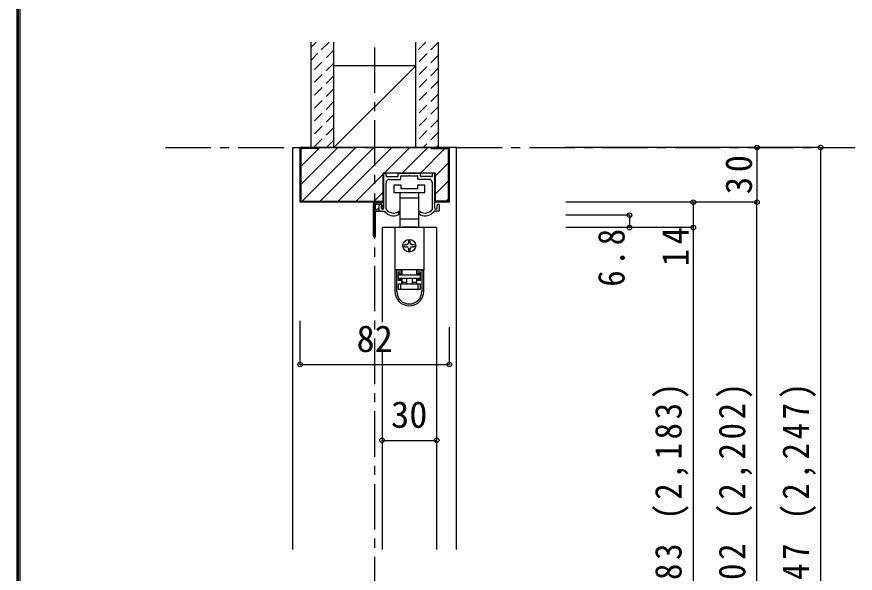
# Model space of a CAD drawing. Units: millimetres at full size, sheet at 1:5; details may follow other scales. Extents: x -973 to 977, y -718 to 696.
# Drawn here: x -973.3 to -512.7, y -310.5 to -4.6 of the extents above; entities that cross this region are included whole.
import ezdxf
from ezdxf.enums import TextEntityAlignment as Align

# ---------------------------------------------------------------- set-up
doc = ezdxf.new("R2010")
doc.units = ezdxf.units.MM
doc.header["$LTSCALE"] = 5
doc.header["$PDMODE"] = 32
doc.header["$PDSIZE"] = 2.5
doc.linetypes.add('CHAIN1', pattern=[8, 5, -1, 1, -1])
doc.linetypes.add('DASHED1', pattern=[1.8, 1.2, -0.6])
for name, color, linetype in [('0-1_通り芯', 4, 'CHAIN1'), ('0-2_柱', 3, 'Continuous'), ('0-3_仕上げ', 2, 'Continuous'), ('0-4_枠', 3, 'Continuous'), ('0-6_扉', 6, 'Continuous'), ('0-7_金物', 7, 'Continuous'), ('0-B_寸法', 7, 'Continuous'), ('0-C_ハッチ', 4, 'DASHED1'), ('F-1_枠', 6, 'Continuous')]:
    doc.layers.add(name, color=color, linetype=linetype)
doc.styles.add('ＭＳ ゴシック', font='')
doc.styles.get('ＭＳ ゴシック').set_extended_font_data('MS Gothic')

msp = doc.modelspace()

# ---------------------------------------------------------------- linework, layer by layer
at = {"layer": '0-1_通り芯'}
for p, q in [((-776.68, -526.5), (-776.68, -18.5)), ((-891.68, -76.5), (-512.68, -76.5))]:
    msp.add_line(p, q, dxfattribs=at)
at = {"layer": '0-2_柱', "color": 7}
msp.add_line((-754.18, -31.5), (-799.18, -76.5), dxfattribs=at)
at = {"layer": '0-2_柱'}
for p, q in [((-754.18, -31.5), (-799.18, -31.5)), ((-754.18, -76.5), (-799.18, -76.5))]:
    msp.add_line(p, q, dxfattribs=at)
at = {"layer": '0-3_仕上げ'}
for p, q in [((-811.68, -76.5), (-811.68, -18.5)), ((-799.18, -76.5), (-799.18, -18.5)), ((-754.18, -76.5), (-754.18, -18.5)), ((-741.68, -76.5), (-741.68, -18.5))]:
    msp.add_line(p, q, dxfattribs=at)
at = {"layer": '0-4_枠', "color": 4}
for p, q in [((-821.68, -76.5), (-817.68, -76.5)), ((-821.68, -297.5), (-821.68, -76.5))]:
    msp.add_line(p, q, dxfattribs=at)
at = {"layer": '0-4_枠'}
for p, q in [((-735.68, -76.5), (-817.68, -76.5)), ((-817.68, -106.5), (-817.68, -76.5)), ((-807.68, -77), (-817.18, -77)), ((-817.18, -106), (-817.18, -77)), ((-807.68, -77), (-807.68, -76.5)), ((-745.68, -77), (-745.68, -76.5)), ((-745.68, -77), (-736.18, -77)), ((-736.18, -106), (-736.18, -77)), ((-735.68, -106.5), (-735.68, -76.5)), ((-772.08, -106.5), (-772.08, -90.5)), ((-772.08, -106.5), (-817.68, -106.5)), ((-817.18, -106), (-772.08, -106)), ((-736.18, -106), (-743.28, -106)), ((-735.68, -106.5), (-743.28, -106.5))]:
    msp.add_line(p, q, dxfattribs=at)
at = {"layer": '0-4_枠', "color": 4}
msp.add_lwpolyline([(-731.68, -297.5), (-731.68, -76.5), (-735.68, -76.5)], dxfattribs=at)
at = {"layer": '0-4_枠'}
msp.add_lwpolyline([(-743.28, -106.5), (-743.28, -90.5), (-772.08, -90.5)], dxfattribs=at)
at = {"layer": '0-6_扉'}
for p, q in [((-742.68, -120.5), (-742.68, -297.5)), ((-772.68, -187.405), (-772.68, -297.5))]:
    msp.add_line(p, q, dxfattribs=at)
msp.add_lwpolyline([(-742.68, -120.5), (-772.68, -120.5), (-772.68, -172.476)], dxfattribs=at)
at = {"layer": '0-7_金物'}
for p, q in [((-771.68, -109.8), (-771.68, -91)), ((-771.18, -90.5), (-770.98, -90.5)), ((-770.48, -92), (-770.48, -91)), ((-763.83, -92), (-763.83, -91)), ((-763.33, -90.5), (-752.03, -90.5)), ((-762.03, -92), (-757.98, -92)), ((-757.98, -92), (-757.68, -91.7)), ((-757.68, -91.7), (-757.38, -92)), ((-757.38, -92), (-753.33, -92)), ((-751.53, -92), (-751.53, -91)), ((-744.88, -92), (-744.88, -91)), ((-744.18, -90.5), (-744.38, -90.5)), ((-743.68, -109.8), (-743.68, -91)), ((-770.48, -110.123), (-770.48, -96)), ((-769.98, -92.5), (-764.33, -92.5)), ((-768.48, -94), (-762.63, -94)), ((-762.33, -93.7), (-762.33, -92.3)), ((-753.03, -93.7), (-753.03, -92.3)), ((-746.88, -94), (-752.73, -94)), ((-745.38, -92.5), (-751.03, -92.5)), ((-744.88, -110.123), (-744.88, -96)), ((-749.18, -97.2), (-753.18, -97.2)), ((-752.43, -104.2), (-752.43, -101.2)), ((-762.93, -104.2), (-757.68, -104.2)), ((-757.68, -104.2), (-752.43, -104.2)), ((-752.43, -115.8), (-752.43, -104.2)), ((-777.28, -125.2), (-777.28, -107.2)), ((-776.78, -106.7), (-772.18, -106.7)), ((-776.28, -110.2), (-776.28, -108.2)), ((-775.98, -110.5), (-775.18, -110.5)), ((-775.78, -107.7), (-773.18, -107.7)), ((-774.18, -111.2), (-774.18, -108.3)), ((-772.98, -109.8), (-772.98, -108.7)), ((-772.68, -108.2), (-772.68, -109.3)), ((-772.18, -110.3), (-772.48, -110.3)), ((-743.18, -110.3), (-742.88, -110.3)), ((-742.38, -109.8), (-742.38, -108.7)), ((-741.18, -111), (-741.18, -108.3)), ((-776.28, -125.2), (-776.28, -111.8)), ((-775.98, -111.5), (-774.48, -111.5)), ((-773.68, -111.5), (-771.381, -111.5)), ((-763.18, -112.583), (-763.18, -112)), ((-752.18, -112.583), (-752.18, -112)), ((-741.68, -111.5), (-743.979, -111.5)), ((-757.68, -115.8), (-762.93, -115.8)), ((-762.93, -115.8), (-762.93, -120.2)), ((-752.43, -115.8), (-757.68, -115.8)), ((-752.43, -120.2), (-752.43, -115.8)), ((-749.78, -120.5), (-765.58, -120.5)), ((-765.58, -120.5), (-765.58, -143.8)), ((-762.93, -120.2), (-761.68, -120.2)), ((-761.68, -120.2), (-761.68, -120.5)), ((-753.68, -120.2), (-761.68, -120.2)), ((-753.68, -120.2), (-752.43, -120.2)), ((-753.68, -120.5), (-753.68, -120.2)), ((-749.78, -120.5), (-749.78, -143.8)), ((-758.18, -128), (-758.18, -129)), ((-757.18, -129), (-757.18, -128)), ((-759.18, -130), (-760.18, -130)), ((-760.18, -131), (-759.18, -131)), ((-758.18, -132), (-758.18, -133)), ((-757.18, -133), (-757.18, -132)), ((-755.18, -130), (-756.18, -130)), ((-756.18, -131), (-755.18, -131)), ((-749.78, -143.8), (-765.58, -143.8)), ((-765.58, -143.8), (-765.58, -143.9)), ((-764.58, -143.9), (-765.58, -143.9)), ((-765.58, -143.9), (-765.58, -155.6)), ((-761.88, -143.9), (-764.58, -143.9)), ((-764.58, -155.6), (-764.58, -143.9)), ((-763.78, -144.9), (-763.78, -149.6)), ((-763.78, -144.9), (-761.88, -144.9)), ((-763.58, -146), (-763.58, -146.5)), ((-761.68, -146), (-763.58, -146)), ((-763.58, -146.5), (-751.78, -146.5)), ((-763.58, -148.5), (-763.58, -146.5)), ((-762.58, -143.9), (-762.58, -143.8)), ((-761.88, -143.9), (-761.88, -144.9)), ((-761.68, -146), (-761.68, -143.8)), ((-753.68, -143.8), (-753.68, -146)), ((-751.78, -146), (-753.68, -146)), ((-750.78, -143.9), (-753.48, -143.9)), ((-753.48, -144.9), (-753.48, -143.9)), ((-753.48, -145.9), (-753.48, -144.9)), ((-753.48, -144.9), (-751.58, -144.9)), ((-751.58, -145.9), (-753.48, -145.9)), ((-752.78, -143.8), (-752.78, -143.9)), ((-751.78, -146.5), (-751.78, -146)), ((-751.78, -146.5), (-751.78, -148.5)), ((-751.58, -149.6), (-751.58, -144.9)), ((-750.78, -143.9), (-750.78, -155.6)), ((-749.78, -143.9), (-750.78, -143.9)), ((-749.78, -143.8), (-749.78, -143.9)), ((-749.78, -155.6), (-749.78, -143.9)), ((-763.78, -148.6), (-761.88, -148.6)), ((-761.88, -149.6), (-763.78, -149.6)), ((-751.78, -148.5), (-763.58, -148.5)), ((-763.58, -151.5), (-762.58, -151.5)), ((-762.58, -151.5), (-752.78, -151.5)), ((-762.58, -151.5), (-762.58, -154.5)), ((-761.88, -148.6), (-761.88, -149.6)), ((-761.88, -149.6), (-761.88, -151.5)), ((-761.68, -150.5), (-761.68, -148.5)), ((-759.18, -148.5), (-759.18, -151.5)), ((-756.18, -148.5), (-756.18, -151.5)), ((-756.18, -150.5), (-753.68, -150.5)), ((-751.58, -149.6), (-753.48, -149.6)), ((-753.48, -151.5), (-753.48, -149.6)), ((-752.78, -151.5), (-751.78, -151.5)), ((-751.78, -151.5), (-751.78, -154.5)), ((-752.78, -154.5), (-762.58, -154.5))]:
    msp.add_line(p, q, dxfattribs=at)
for points in [[(-766.18, -101.2), (-757.68, -101.2), (-749.18, -101.2), (-749.18, -97.2)], [(-753.18, -97.2), (-753.18, -99.2), (-762.18, -99.2), (-762.18, -97.2), (-766.18, -97.2), (-766.18, -101.2)], [(-762.93, -101.2), (-762.93, -104.2), (-762.93, -115.8)], [(-761.88, -144.9), (-761.88, -145.9), (-763.78, -145.9)], [(-762.58, -154.5), (-763.58, -154.5), (-763.58, -151.5)], [(-761.68, -151.5), (-761.68, -150.5), (-759.18, -150.5)], [(-753.68, -148.5), (-753.68, -150.5), (-753.68, -151.5)], [(-753.48, -149.6), (-753.48, -148.6), (-751.58, -148.6)], [(-751.78, -154.5), (-752.78, -154.5), (-752.78, -151.5)]]:
    msp.add_lwpolyline(points, dxfattribs=at)
msp.add_circle((-757.68, -130.5), 3.5, dxfattribs=at)
for centre, radius, start, end in [((-771.18, -91), 0.5, 90, 180), ((-770.98, -91), 0.5, 0, 90), ((-769.98, -92), 0.5, 180, 270), ((-764.33, -92), 0.5, 270, 0), ((-763.33, -91), 0.5, 90, 180), ((-762.03, -92.3), 0.3, 90, 180), ((-753.33, -92.3), 0.3, 0, 90), ((-752.03, -91), 0.5, 0, 90), ((-751.03, -92), 0.5, 180, 270), ((-745.38, -92), 0.5, 270, 0), ((-744.38, -91), 0.5, 90, 180), ((-744.18, -91), 0.5, 0, 90), ((-768.48, -96), 2, 90, 180), ((-762.63, -93.7), 0.3, 270, 0), ((-752.73, -93.7), 0.3, 180, 270), ((-746.88, -96), 2, 0, 90), ((-776.78, -107.2), 0.5, 90, 180), ((-775.78, -108.2), 0.5, 90, 180), ((-775.98, -110.2), 0.3, 180, 270), ((-774.68, -110.5), 0.5, 0, 180), ((-773.58, -108.3), 0.6, 0, 180), ((-773.18, -108.2), 0.5, 0, 90), ((-772.98, -108.5), 0.2, 270, 90), ((-772.48, -109.8), 0.5, 180, 270), ((-772.68, -109.5), 0.2, 90, 270), ((-772.18, -109.7), 0.5, 180, 0), ((-772.18, -107.2), 0.5, 0, 90), ((-772.18, -109.8), 0.5, 270, 0), ((-770.18, -110.123), 0.3, 180, 213.92311), ((-766.28, -107.5), 5, 213.92311, 301.89079), ((-749.08, -107.5), 5, 238.10921, 326.07689), ((-745.18, -110.123), 0.3, 326.07689, 0), ((-743.18, -109.8), 0.5, 180, 270), ((-742.88, -109.8), 0.5, 270, 0), ((-742.38, -108.5), 0.2, 90, 270), ((-741.78, -108.3), 0.6, 0, 180), ((-775.98, -111.8), 0.3, 90, 180), ((-774.48, -111.2), 0.3, 270, 0), ((-773.68, -111), 0.5, 180, 270.00019), ((-769.68, -110.448), 2, 211.73927, 220.92587), ((-766.28, -107.5), 6.5, 220.92587, 292.44644), ((-764.18, -112.583), 1, 292.44644, 0), ((-763.48, -112), 0.3, 0, 121.89079), ((-751.88, -112), 0.3, 58.10921, 180), ((-751.18, -112.583), 1, 180, 247.55356), ((-749.08, -107.5), 6.5, 247.55356, 319.07413), ((-745.68, -110.448), 2, 319.07413, 328.26073), ((-741.68, -111), 0.5, 269.99981, 0), ((-776.78, -125.2), 0.5, 180, 0), ((-757.68, -128), 0.5, 90, 180), ((-757.68, -128), 0.5, 0, 90), ((-760.18, -130.5), 0.5, 90, 180), ((-760.18, -130.5), 0.5, 180, 270), ((-759.18, -129), 1, 270, 0), ((-759.18, -132), 1, 0, 90), ((-757.68, -133), 0.5, 180, 270), ((-757.68, -133), 0.5, 270, 0), ((-756.18, -129), 1, 180, 270), ((-756.18, -132), 1, 90, 180), ((-755.18, -130.5), 0.5, 0, 90), ((-755.18, -130.5), 0.5, 270, 0), ((-757.68, -155.6), 7.9, 180, 0), ((-757.68, -155.6), 6.9, 180, 0)]:
    msp.add_arc(centre, radius, start, end, dxfattribs=at)
at = {"layer": '0-B_寸法', "color": 4}
for p, q in [((-531.68, -76.5), (-671.68, -76.5)), ((-566.68, -76.5), (-566.68, -106.5)), ((-531.68, -76.5), (-531.68, -514.5)), ((-566.68, -106.5), (-671.68, -106.5)), ((-601.68, -106.5), (-601.68, -120.5)), ((-566.68, -526.5), (-566.68, -106.5)), ((-636.68, -113.7), (-671.68, -113.7)), ((-636.68, -113.7), (-636.68, -120.5)), ((-601.68, -120.5), (-671.68, -120.5)), ((-601.68, -120.5), (-601.68, -506.5)), ((-817.68, -195.804), (-817.68, -171.746)), ((-735.68, -195.804), (-735.68, -175.246)), ((-817.68, -195.804), (-735.68, -195.804)), ((-772.68, -237.5), (-742.68, -237.5))]:
    msp.add_line(p, q, dxfattribs=at)
at = {"layer": '0-B_寸法'}
for p in [(-566.68, -76.5), (-531.68, -76.5), (-601.68, -106.5), (-566.68, -106.5), (-636.68, -113.7), (-636.68, -120.5), (-601.68, -120.5), (-817.68, -195.804), (-735.68, -195.804), (-772.68, -237.5), (-742.68, -237.5)]:
    msp.add_point(p, dxfattribs=at)
at = {"layer": '0-C_ハッチ'}
for p, q in [((-801.784, -18.5), (-811.68, -28.397)), ((-808.855, -18.5), (-811.68, -21.326)), ((-799.18, -22.968), (-811.68, -35.468)), ((-741.575, -18.5), (-754.18, -31.105)), ((-748.646, -18.5), (-754.18, -24.034)), ((-741.68, -25.676), (-754.18, -38.176)), ((-799.18, -30.039), (-811.68, -42.539)), ((-741.68, -32.747), (-754.18, -45.247)), ((-799.18, -37.11), (-811.68, -49.61)), ((-741.68, -39.818), (-754.18, -52.318)), ((-799.18, -44.181), (-811.68, -56.681)), ((-741.68, -46.889), (-754.18, -59.389)), ((-799.18, -51.252), (-811.68, -63.752)), ((-741.68, -53.96), (-754.18, -66.46)), ((-799.18, -58.323), (-811.68, -70.823)), ((-741.68, -61.031), (-754.18, -73.531)), ((-799.18, -65.394), (-810.286, -76.5)), ((-741.68, -68.102), (-750.078, -76.5)), ((-799.18, -72.465), (-803.215, -76.5)), ((-741.68, -75.173), (-743.007, -76.5))]:
    msp.add_line(p, q, dxfattribs=at)
at = {"layer": '0-C_ハッチ', "linetype": 'Continuous'}
for p, q in [((-817.18, -86.771), (-806.909, -76.5)), ((-817.18, -96.671), (-797.01, -76.5)), ((-816.61, -106), (-787.11, -76.5)), ((-806.711, -106), (-777.211, -76.5)), ((-796.811, -106), (-767.311, -76.5)), ((-771.412, -90.5), (-757.412, -76.5)), ((-761.512, -90.5), (-747.512, -76.5)), ((-751.613, -90.5), (-738.113, -77)), ((-743.28, -92.067), (-736.18, -84.967)), ((-786.912, -106), (-772.08, -91.169)), ((-743.28, -101.967), (-736.18, -94.867)), ((-777.012, -106), (-772.08, -101.068)), ((-736.18, -104.766), (-737.414, -106))]:
    msp.add_line(p, q, dxfattribs=at)
at = {"layer": 'F-1_枠'}
for p, q in [((-973.347, 695.833), (-973.347, -700.833)), ((-972.514, 695.833), (-972.514, -700.833)), ((-971.68, 695.833), (-971.68, -700.833))]:
    msp.add_line(p, q, dxfattribs=at)

# ---------------------------------------------------------------- texts
at = {"layer": '0-B_寸法', "style": 'ＭＳ ゴシック'}
for s, p in [('82', (-786.68, -193.304)), ('30', (-767.68, -235))]:
    msp.add_text(s, height=14.66, dxfattribs=at).set_placement(p, align=Align.BOTTOM_LEFT)
at = {"layer": '0-B_寸法', "char_height": 14.66, "attachment_point": 7, "rotation": 90, "style": 'ＭＳ ゴシック'}
for s, insert in [('\\T1.27;\\W0.95;30', (-569.18, -102.125)), ('\\T1.27;\\W0.9;6.8', (-639.18, -153)), ('\\T1.27;\\W0.95;14', (-604.18, -141.75)), ('\\T1.23;\\W0.9;ＤＨ＝1,983\\~(2,183)', (-604.18, -413.75)), ('\\T1.23;\\W0.9;枠内＝2,002\\~(2,202)', (-569.18, -413.75)), ('\\T1.23;\\W0.9;枠外＝2,047\\~(2,247)', (-534.18, -413.75))]:
    msp.add_mtext(s, dxfattribs=dict(at, insert=insert))

doc.saveas('drawing.dxf')
